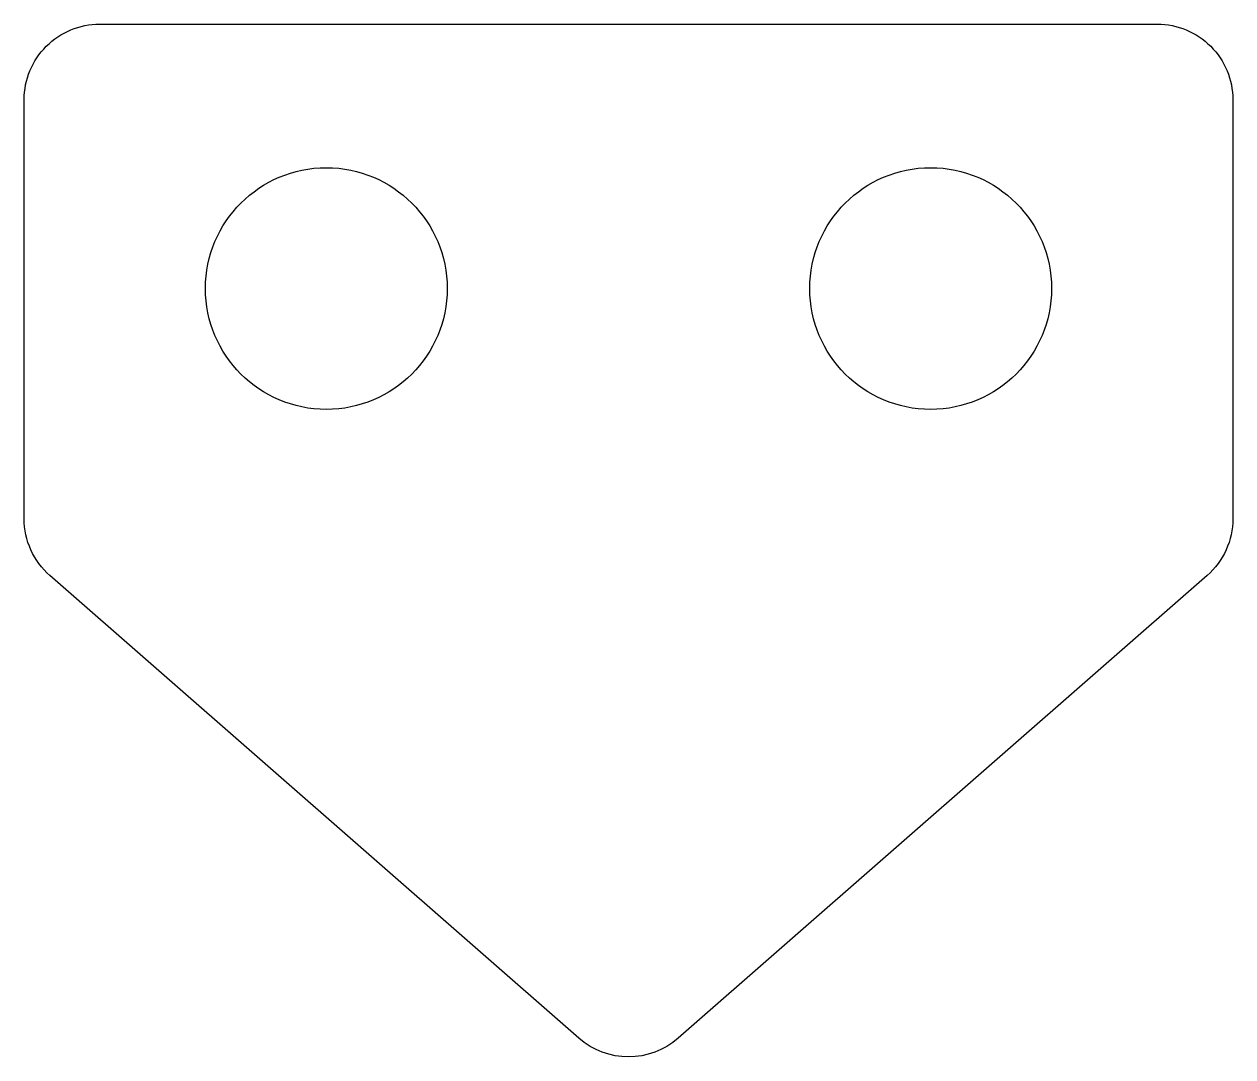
# Model space of a CAD drawing. Header units: millimetres. Extents: x -8 to 8, y -6.7 to 7.
import ezdxf

# ---------------------------------------------------------------- set-up
doc = ezdxf.new("R2010")
doc.units = ezdxf.units.MM
doc.layers.get('0').update_dxf_attribs({"linetype": 'CONTINUOUS'})

msp = doc.modelspace()

# ---------------------------------------------------------------- linework, layer by layer
msp.add_lwpolyline([(0.659, -6.424, -0.375735), (-0.659, -6.424), (-7.659, -0.299, -0.216272), (-8, 0.454), (-8, 6, -0.414214), (-7, 7), (7, 7, -0.414214), (8, 6), (8, 0.454, -0.216272), (7.659, -0.299)], format="xyb", close=True)
for centre in [(-4, 3.5), (4, 3.5)]:
    msp.add_circle(centre, 1.6)

doc.saveas('drawing.dxf')
